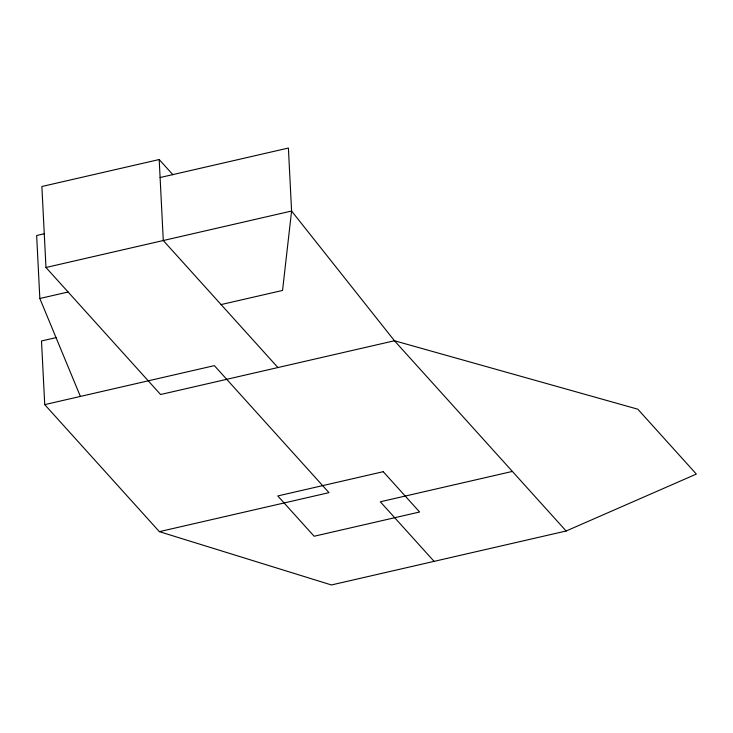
<?xml version="1.0" encoding="UTF-8"?>
<svg xmlns="http://www.w3.org/2000/svg" width="733" height="733" viewBox="0 0 733 733"><rect width="100%" height="100%" fill="white"/><g stroke="black" fill="none" stroke-linecap="round" stroke-linejoin="round"><path stroke-width="1.1" d="M56.02 337.629L41.506 340.964L44.731 404.625L159.363 531.645L331.426 584.961L566.133 531.004L696.35 474.077L637.802 409.188L394.455 340.753L160.6 394.519L45.977 267.49L41.873 186.503L159.189 159.537L172.942 174.775M160.096 177.533L288.399 148.039L291.587 211.031L282.553 290.442L221.091 304.571M44.255 233.763L36.65 235.513L39.839 298.505L80.383 396.425M45.977 267.49L291.587 211.031L394.455 340.753L566.133 531.004M39.839 298.505L68.096 292.009M44.731 404.625L214.366 365.63L328.989 492.649L159.363 531.645M512.367 471.429L380.326 501.784L434.083 561.359M277.917 367.545L163.285 240.525L159.189 159.537M383.24 471.695L277.77 495.948L314.136 536.244L419.615 512L383.24 471.695"/></g></svg>
